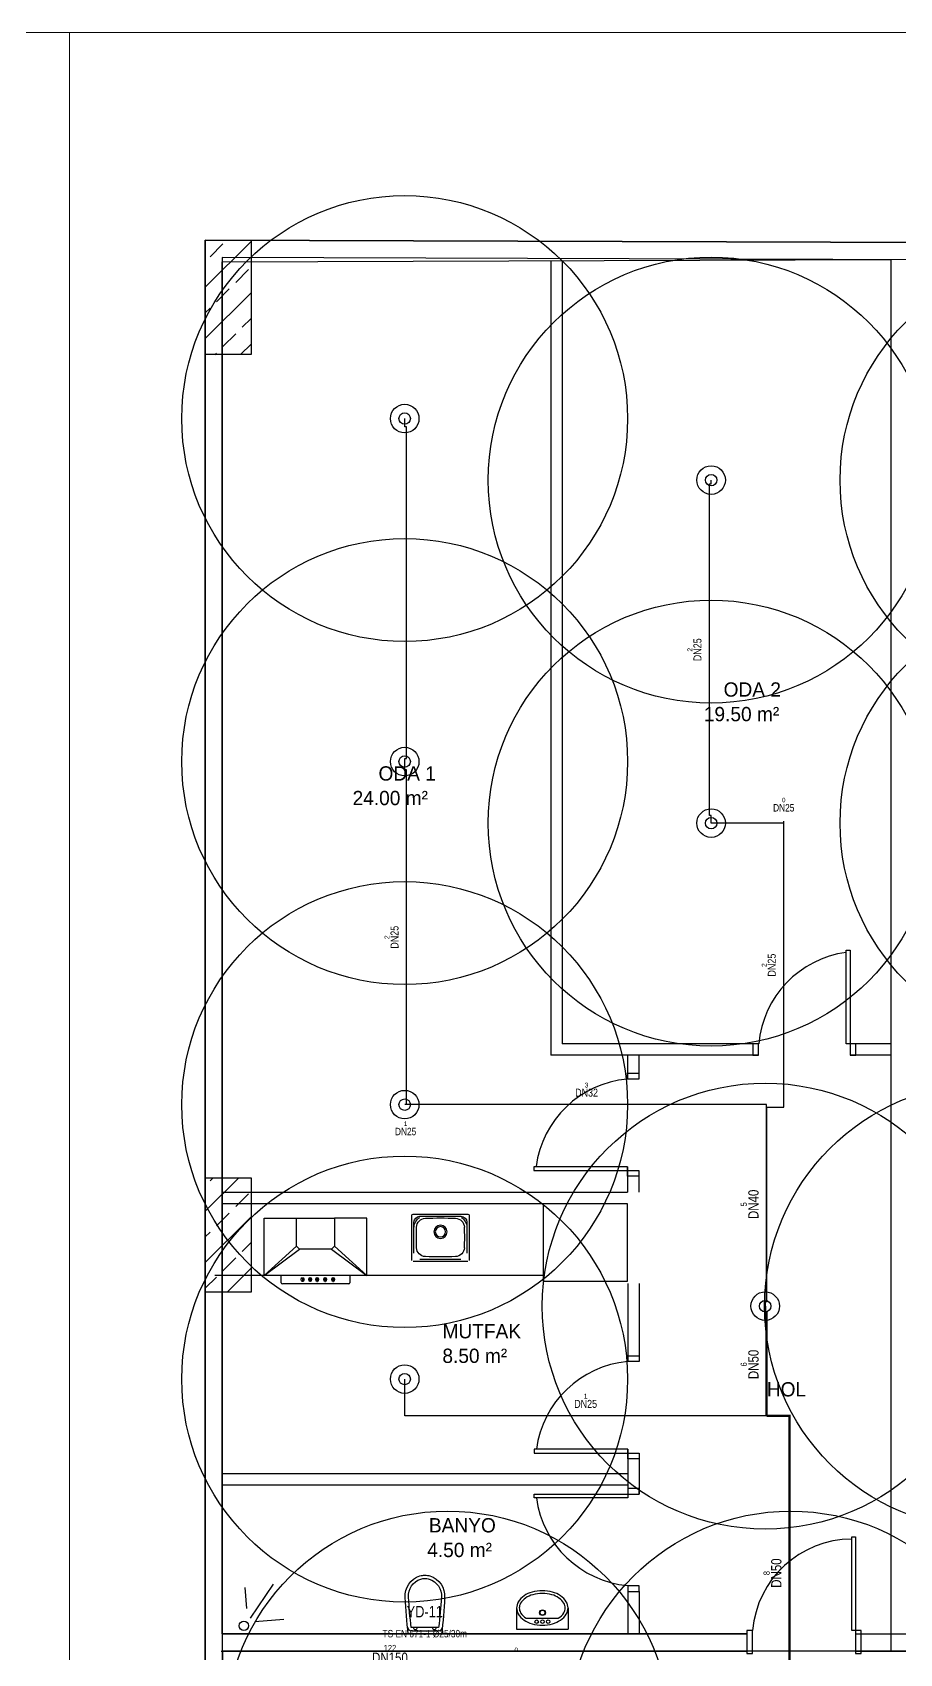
# Model space of a CAD drawing. Header units: centimetres. Extents: x 247996 to 315152, y -468471 to -440326.
# Drawn here: x 252299 to 253057, y -452067 to -450649 of the extents above; entities that cross this region are included whole.
import ezdxf
from ezdxf.enums import TextEntityAlignment as Align

# ---------------------------------------------------------------- set-up
doc = ezdxf.new("R2010")
doc.units = ezdxf.units.CM
doc.layers.add('SCOTT-ANTED', color=144, linetype='Continuous', lineweight=0)
for name, color, linetype in [('SCOTT-MKDU0', 50, 'Continuous'), ('SCOTT-MTY-SPRINKLER', 15, 'Continuous'), ('SCOTT-MTY-SPRINKLER-BORU', 140, 'Continuous'), ('SCOTT-MTY-SPRINKLER-CAP', 141, 'Continuous'), ('SCOTT-MTY-SPRINKLER-KORUMA', 8, 'Continuous'), ('SCOTT-MTY-YANGIN-DOLAP', 1, 'Continuous')]:
    doc.layers.add(name, color=color, linetype=linetype)
doc.styles.add('MtXpl_Comic_Sans_MS', font='comic.ttf')
doc.styles.add('ROTAS', font='arial.ttf')

# ---------------------------------------------------------------- blocks, each defined once
blk = doc.blocks.new('ASL-SPR-PE')
for radius in [12.5, 5]:
    blk.add_circle((0, 0), radius)

msp = doc.modelspace()

# ---------------------------------------------------------------- linework, layer by layer
at = {"layer": 'SCOTT-ANTED'}
for p, q in [((276712.4, -450649.1), (248038.8, -450649.1)), ((252331.1, -450649.1), (252331.1, -458149.1))]:
    msp.add_line(p, q, dxfattribs=at)
at = {"layer": 'SCOTT-MKDU0', "color": 8, "ltscale": 0.03}
for p, q in [((254266.7, -450836.9), (252449.8, -450830.7)), ((252449.8, -450830.7), (252449.8, -453404.6)), ((252449.8, -450830.7), (254266.7, -450836.9)), ((252449.8, -453404.6), (252449.8, -450830.7)), ((252450, -450830.8), (252490, -450830.8)), ((252450, -450930.8), (252450, -450830.8)), ((252450, -450871.9), (252490, -450831.9)), ((252454.1, -450845.3), (252465.3, -450834)), ((252490, -450830.8), (252490, -450930.8)), ((252449.8, -450849.9), (252449.8, -452064.7)), ((254251.8, -450851.9), (252464.8, -450845.8)), ((252464.8, -450845.8), (252464.8, -453404.6)), ((252464.8, -450849.8), (253049.8, -450847.8)), ((252464.8, -450849.8), (252464.8, -452064.7)), ((252464.8, -452049.7), (252464.8, -450849.8)), ((252752.3, -450848.9), (252752.3, -451543.5)), ((252762.3, -450848.8), (252762.3, -451533.5)), ((253049.8, -450847.8), (253049.8, -452064.7)), ((253049.8, -450847.8), (253049.8, -452049.7)), ((253049.8, -450847.8), (253049.8, -452064.7)), ((252476.6, -450867.7), (252487.8, -450856.5)), ((252450, -450916.8), (252490, -450876.8)), ((252459.7, -450884.6), (252471, -450873.3)), ((252450, -450894.3), (252454.1, -450890.2)), ((252482.2, -450907), (252490, -450899.2)), ((252465.3, -450923.8), (252476.6, -450912.6)), ((252490, -450930.8), (252450, -450930.8)), ((252458.4, -450930.8), (252459.7, -450929.5)), ((252480.9, -450930.8), (252490, -450921.7)), ((252934, -451543.5), (252752.3, -451543.5)), ((252934, -451543.5), (252752.3, -451543.5)), ((252934, -451533.5), (252762.3, -451533.5)), ((252819.2, -451543.3), (252819.2, -451564.4)), ((252829.2, -451543.3), (252829.2, -451564.4)), ((253049.8, -451533.5), (253010.7, -451533.5)), ((253049.8, -451543.5), (253014, -451543.5)), ((253049.8, -451543.5), (253014, -451543.5)), ((252819.2, -451641.1), (252819.2, -451663.3)), ((252829.2, -451644.4), (252829.2, -451663.3)), ((252450, -451680.1), (252479.3, -451650.8)), ((252450, -451650.8), (252490, -451650.8)), ((252450, -451750.8), (252450, -451650.8)), ((252454.1, -451653.5), (252456.8, -451650.8)), ((252490, -451650.8), (252490, -451750.8)), ((252819.2, -451663.5), (252464.8, -451663.5)), ((252476.6, -451675.9), (252487.8, -451664.7)), ((252450, -451725), (252490, -451685)), ((252459.7, -451692.8), (252471, -451681.6)), ((252819.2, -451673.5), (252464.8, -451673.5)), ((252501.4, -451686.2), (252529.9, -451686.2)), ((252501.4, -451736.2), (252501.4, -451686.2)), ((252591.4, -451686.2), (252562.9, -451686.2)), ((252591.4, -451736.2), (252591.4, -451686.2)), ((252630.7, -451723), (252630.7, -451683.5)), ((252631.7, -451682.5), (252679.7, -451682.5)), ((252637.8, -451684.4), (252673.5, -451684.4)), ((252680.7, -451683.5), (252680.7, -451723)), ((252819.2, -451673.5), (252745.6, -451673.5)), ((252745.6, -451673.5), (252745.6, -451741.2)), ((252819.2, -451741.2), (252819.2, -451673.5)), ((252450, -451702.5), (252454.1, -451698.4)), ((252632.5, -451716.8), (252632.5, -451689.7)), ((252678.8, -451689.7), (252678.8, -451716.8)), ((252482.2, -451715.2), (252490, -451707.4)), ((252529.9, -451710.7), (252501.4, -451736.2)), ((252501.4, -451736.2), (252532.4, -451713.2)), ((252560.4, -451713.2), (252591.4, -451736.2)), ((252591.4, -451736.2), (252562.9, -451710.7)), ((252465.3, -451732.1), (252476.6, -451720.8)), ((252679.7, -451724), (252631.7, -451724)), ((252673.5, -451722.1), (252637.8, -451722.1)), ((252450, -451747.4), (252459.7, -451737.7)), ((252745.6, -451736.2), (252458.3, -451736.2)), ((252745.6, -451736.2), (252458.3, -451736.2)), ((252469.1, -451750.8), (252490, -451729.9)), ((252591.4, -451736.2), (252501.4, -451736.2)), ((252516.4, -451742.5), (252516.4, -451736.2)), ((252575.4, -451743.5), (252517.4, -451743.5)), ((252534.9, -451738.3), (252534.9, -451740.9)), ((252534.9, -451738.3), (252535.5, -451738.3)), ((252534.9, -451740.9), (252534.9, -451741.4)), ((252535.5, -451741.4), (252534.9, -451741.4)), ((252535.5, -451738.3), (252535.5, -451740.9)), ((252535.5, -451740.9), (252535.5, -451741.4)), ((252541.5, -451738.3), (252541.5, -451740.9)), ((252541.5, -451738.3), (252542.1, -451738.3)), ((252541.5, -451740.9), (252541.5, -451741.4)), ((252542.1, -451741.4), (252541.5, -451741.4)), ((252542.1, -451738.3), (252542.1, -451740.9)), ((252542.1, -451740.9), (252542.1, -451741.4)), ((252547.6, -451738.3), (252547.6, -451740.9)), ((252547.6, -451738.3), (252548.2, -451738.3)), ((252547.6, -451740.9), (252547.6, -451741.4)), ((252547.6, -451741.4), (252548.2, -451741.4)), ((252548.2, -451738.3), (252548.2, -451740.9)), ((252548.2, -451740.9), (252548.2, -451741.4)), ((252554.6, -451738.3), (252554.6, -451740.9)), ((252554.6, -451738.3), (252555.2, -451738.3)), ((252554.6, -451740.9), (252554.6, -451741.4)), ((252554.6, -451741.4), (252555.2, -451741.4)), ((252555.2, -451738.3), (252555.2, -451740.9)), ((252555.2, -451740.9), (252555.2, -451741.4)), ((252561.6, -451738.3), (252561.6, -451740.9)), ((252561.6, -451738.3), (252562.2, -451738.3)), ((252561.6, -451740.9), (252561.6, -451741.4)), ((252561.6, -451741.4), (252562.2, -451741.4)), ((252562.2, -451738.3), (252562.2, -451740.9)), ((252562.2, -451740.9), (252562.2, -451741.4)), ((252576.4, -451736.2), (252576.4, -451742.5)), ((252745.6, -451741.2), (252819.2, -451741.2)), ((252819.5, -451736.2), (252819.2, -451736.2)), ((252819.5, -451736.2), (252819.2, -451736.2)), ((252819.5, -451743.3), (252819.5, -451811.5)), ((252829.5, -451743.3), (252829.5, -451811.5)), ((252490, -451750.8), (252450, -451750.8)), ((252819.5, -451888.1), (252819.5, -451930.8)), ((252829.5, -451891.5), (252829.5, -451927.5)), ((252819.5, -451909.7), (252464.8, -451909.7)), ((252819.5, -451919.7), (252464.8, -451919.7)), ((252486.2, -452027.5), (252484.8, -452009.1)), ((252489.5, -452035.9), (252509.7, -452006.3)), ((252819.5, -452012.5), (252819.5, -452049.7)), ((252829.5, -452012.5), (252829.5, -452049.7)), ((252722.3, -452027), (252722.3, -452045.6)), ((252767.3, -452027), (252767.3, -452045.6)), ((252493.4, -452038.7), (252518.8, -452036.7)), ((252730.7, -452036), (252758.8, -452036)), ((252464.8, -452049.7), (252923.8, -452049.7)), ((252923.8, -452049.7), (252464.8, -452049.7)), ((252722.3, -452045.6), (252767.3, -452045.6)), ((253018.8, -452049.7), (253095.9, -452049.7)), ((252463.9, -452064.7), (252923.8, -452064.7)), ((254019.5, -452064.7), (252465.1, -452064.7)), ((252465.1, -452064.7), (252480, -453375.7)), ((253018.8, -452064.7), (253095.9, -452064.7))]:
    msp.add_line(p, q, dxfattribs=at)
for points in [[(253014, -451533.5), (253010.7, -451533.5), (253010.7, -451451.7), (253014, -451451.7)], [(252819.2, -451644.4), (252819.2, -451641.1), (252737.4, -451641.1), (252737.4, -451644.4)], [(252819.5, -451891.5), (252819.5, -451888.1), (252737.6, -451888.1), (252737.6, -451891.5)], [(252819.5, -451927.5), (252819.5, -451930.8), (252737.6, -451930.8), (252737.6, -451927.5)], [(253018.8, -452046.7), (253015.5, -452046.7), (253015.5, -451964.8), (253018.8, -451964.8)], [(253018.8, -452046.7), (253015.5, -452046.7), (253015.5, -451964.8), (253018.8, -451964.8)], [(253018.8, -452046.7), (253015.5, -452046.7), (253015.5, -451964.8), (253018.8, -451964.8)]]:
    msp.add_lwpolyline(points, close=True, dxfattribs=at)
for points in [[(252929, -451543.5), (252934, -451543.5), (252934, -451533.5), (252929, -451533.5), (252929, -451543.5)], [(253014, -451543.5), (253019, -451543.5), (253019, -451533.5), (253014, -451533.5), (253014, -451543.5)], [(252829.2, -451559.4), (252829.2, -451564.4), (252819.2, -451564.4), (252819.2, -451559.4), (252829.2, -451559.4)], [(252829.2, -451644.4), (252829.2, -451649.4), (252819.2, -451649.4), (252819.2, -451644.4), (252829.2, -451644.4)], [(252829.5, -451806.5), (252829.5, -451811.5), (252819.5, -451811.5), (252819.5, -451806.5), (252829.5, -451806.5)], [(252829.5, -451891.5), (252829.5, -451896.5), (252819.5, -451896.5), (252819.5, -451891.5), (252829.5, -451891.5)], [(252829.5, -451927.5), (252829.5, -451922.5), (252819.5, -451922.5), (252819.5, -451927.5), (252829.5, -451927.5)], [(252829.5, -452012.5), (252829.5, -452007.5), (252819.5, -452007.5), (252819.5, -452012.5), (252829.5, -452012.5)], [(252923.8, -452066.7), (252928.8, -452066.7), (252928.8, -452046.7), (252923.8, -452046.7), (252923.8, -452066.7)], [(252923.8, -452066.7), (252928.8, -452066.7), (252928.8, -452046.7), (252923.8, -452046.7), (252923.8, -452066.7)], [(252923.8, -452066.7), (252928.8, -452066.7), (252928.8, -452046.7), (252923.8, -452046.7), (252923.8, -452066.7)], [(253018.8, -452066.7), (253023.8, -452066.7), (253023.8, -452046.7), (253018.8, -452046.7), (253018.8, -452066.7)], [(253018.8, -452066.7), (253023.8, -452066.7), (253023.8, -452046.7), (253018.8, -452046.7), (253018.8, -452066.7)], [(253018.8, -452066.7), (253023.8, -452066.7), (253023.8, -452046.7), (253018.8, -452046.7), (253018.8, -452066.7)]]:
    msp.add_lwpolyline(points, dxfattribs=at)
for points in [[(252627.5, -452049.7, -0.01664), (252624.9, -452017.8, -0.351622), (252637.7, -451998.9, -0.068714), (252642.1, -451998.3, -0.068714), (252646.5, -451998.9, -0.351622), (252659.3, -452017.8, -0.01664), (252656.7, -452049.7)], [(252630.1, -452044.1, -0.016866), (252627.8, -452017.6, -0.351778), (252638.5, -452001.7, -0.068022), (252642.1, -452001.2, -0.068022), (252645.7, -452001.7, -0.351778), (252656.5, -452017.6, -0.016866), (252654.1, -452044.1)]]:
    msp.add_lwpolyline(points, format="xyb", close=True, dxfattribs=at)
msp.add_lwpolyline([(252657, -452044.2, -0.389191), (252653.6, -452047.3), (252642.1, -452047.3), (252630.6, -452047.3, -0.389191), (252627.3, -452044.2, -0.389191)], format="xyb", dxfattribs=at)
for centre, radius in [((252483.7, -452042.6, 51), 4.14), ((252739.9, -452039), 1.56), ((252745, -452031.1), 2.52), ((252745, -452031.1), 2.12), ((252745, -452039), 1.56), ((252749.9, -452039), 1.56)]:
    msp.add_circle(centre, radius, dxfattribs=at)
for centre, radius, start, end in [((253022.6, -451541.8), 88.9, 97.6747, 174.6919), ((252827.4, -451652.9), 88.9, 95.3081, 172.3253), ((252517.4, -451742.5), 1, 180, 270), ((252535.1, -451739.8), 1.54, 100.5754, 259.4621), ((252535.1, -451739.8), 1.54, 282.6235, 77.3767), ((252541.7, -451739.8), 1.54, 100.5754, 259.4621), ((252541.7, -451739.8), 1.54, 282.6235, 77.3767), ((252547.9, -451739.8), 1.54, 100.5754, 259.4621), ((252547.9, -451739.8), 1.54, 282.6235, 77.3767), ((252554.9, -451739.8), 1.54, 100.5754, 259.4621), ((252554.9, -451739.8), 1.54, 282.6235, 77.3767), ((252561.9, -451739.8), 1.54, 100.5754, 259.4621), ((252561.9, -451739.8), 1.54, 282.6235, 77.3767), ((252575.4, -451742.5), 1, 270, 0), ((252827.7, -451900), 88.9, 95.3081, 172.3253), ((252827.7, -451918.9), 88.9, 187.6747, 264.6919), ((253016, -452054.3), 87.6, 90.3687, 174.9809), ((253016, -452054.3), 87.6, 90.3687, 174.9809), ((253016, -452054.3), 87.6, 90.3687, 174.9809), ((252744.8, -452045.4), 33.5, 90, 105.5176), ((252744.8, -452045.4), 33.5, 74.4824, 90), ((252732.6, -452027), 10.3, 148.2866, 180), ((252732.6, -452027), 10.3, 180, 211.7134), ((252738.4, -452030.6), 17.2, 123.8347, 148.2866), ((252732.6, -452027), 7.93, 148.2866, 180), ((252732.6, -452027), 7.93, 180, 211.7134), ((252738.4, -452030.6), 14.8, 123.8347, 148.2866), ((252742.3, -452036.3), 24.1, 105.5176, 123.8347), ((252742.3, -452036.3), 21.7, 105.5176, 123.8347), ((252744.8, -452045.4), 31.1, 90, 105.5176), ((252744.8, -452045.4), 31.1, 74.4824, 90), ((252747.3, -452036.3), 21.7, 56.1653, 74.4824), ((252747.3, -452036.3), 24.1, 56.1653, 74.4824), ((252751.1, -452030.6), 14.8, 31.7134, 56.1653), ((252751.1, -452030.6), 17.2, 31.7134, 56.1653), ((252757, -452027), 7.93, 0, 31.7134), ((252757, -452027), 7.93, 328.2866, 0), ((252757, -452027), 10.3, 0, 31.7134), ((252757, -452027), 10.3, 328.2866, 0), ((252738.4, -452023.4), 17.2, 211.7134, 236.1653), ((252738.4, -452023.4), 14.8, 211.7134, 238.6233), ((252742.3, -452017.6), 24.1, 236.1653, 254.4824), ((252744.8, -452008.6), 33.5, 254.4824, 270), ((252744.8, -452008.6), 33.5, 270, 285.5176), ((252747.3, -452017.6), 24.1, 285.5176, 303.8347), ((252751.1, -452023.4), 14.8, 301.3767, 328.2866), ((252751.1, -452023.4), 17.2, 303.8347, 328.2866), ((252633.8, -452044.1), 1.78, 180, 0), ((252650.4, -452044.1), 1.78, 180, 0)]:
    msp.add_arc(centre, radius, start, end, dxfattribs=at)
at = {"layer": 'SCOTT-MKDU0', "color": 8, "ltscale": 0.03, "extrusion": (0, 0, -1)}
for centre, major_axis, start_param, end_param in [((252631.7, -451683.5), (0.707, 0.707), 3.926991, 5.497787), ((252637.8, -451689.7), (-3.75, 3.75), 5.497787, 7.068583), ((252642.7, -451694.2), (-7.14, 7.14), 5.524757, 6.541187), ((252642.8, -451694.2), (-5.66, 5.66), 5.524757, 7.028844), ((252655.7, -452018.2), (332.3, 0), 4.67265, 4.752129), ((252668.6, -451694.2), (-5.66, 5.66), 0.825137, 2.329224), ((252673.5, -451689.7), (3.75, 3.75), -0.785398, 0.785398), ((252668.7, -451694.2), (7.14, 7.14), -0.258001, 0.758428), ((252679.7, -451683.5), (0.707, 0.707), -0.785398, 0.785398), ((252966.9, -451703), (-234.9, 234.9), 5.470817, 5.524757), ((252655.7, -451698), (-4.07, 4.07), 3.926991, 10.210176), ((252655.7, -451698), (-3.18, 3.18), 3.926991, 10.210176), ((252344.4, -451703), (234.9, 234.9), 0.758428, 0.812368), ((252642.8, -451711.7), (5.66, 5.66), 2.395934, 3.900021), ((252668.6, -451711.7), (5.66, 5.66), 0.812368, 2.316455), ((252655.7, -451387.7), (332.3, 0), 1.531058, 1.610536)]:
    msp.add_ellipse(centre, major_axis=major_axis, ratio=1, start_param=start_param, end_param=end_param, dxfattribs=at)
at = {"layer": 'SCOTT-MKDU0', "color": 8, "ltscale": 0.03, "invisible_edges": 1}
for points in [[(252562.9, -451710.7), (252529.9, -451710.7), (252529.9, -451686.2), (252562.9, -451686.2)], [(252529.9, -451710.7), (252562.9, -451710.7), (252560.4, -451713.2), (252532.4, -451713.2)]]:
    msp.add_3dface(points, dxfattribs=at)
at = {"layer": 'SCOTT-MTY-SPRINKLER-BORU'}
for points in [[(252626, -451586.8), (252626, -451294), (252624.4, -451294), (252624.4, -451289), (252624.4, -451286.8), (252624.4, -451284), (252626, -451284), (252626, -450994), (252624.4, -450994), (252624.4, -450986.8)], [(252956, -451340.7), (252892.5, -451340.7), (252892.5, -451334), (252891, -451334), (252891, -451044), (252892.5, -451044), (252892.5, -451040.7)], [(252941, -451589), (252956, -451589), (252956, -451340.7)], [(252956, -451340.7), (252956, -451339)], [(252626, -451586.8), (252624.4, -451586.8)], [(252941, -451589), (252941, -451586.8), (252626, -451586.8)], [(252941, -451859), (252624.4, -451859), (252624.4, -451826.8)]]:
    msp.add_lwpolyline(points, dxfattribs=at)
for points, const_width in [([(252939.8, -451763), (252939.8, -451759), (252941, -451759), (252941, -451589)], 1.5), ([(252941, -451859), (252941, -451769), (252939.8, -451769), (252939.8, -451764), (252939.8, -451763)], 2), ([(252961, -452150), (252961, -452144), (252962.1, -452144), (252962.1, -452139), (252962.1, -452137.3), (252962.1, -452134), (252961, -452134), (252961, -451859), (252941, -451859)], 2)]:
    msp.add_lwpolyline(points, dxfattribs=dict(at, const_width=const_width))
at = {"layer": 'SCOTT-MTY-SPRINKLER-KORUMA'}
for centre in [(252624.4, -450986.8), (252892.5, -451040.6), (253200.3, -451040.6), (252624.4, -451286.8), (252892.5, -451340.6), (253200.3, -451340.6), (252624.4, -451586.8), (252939.8, -451763), (253134.2, -451763), (252624.4, -451826.8), (252662.1, -452137.3), (252962.1, -452137.3)]:
    msp.add_circle(centre, 195, dxfattribs=at)

# ---------------------------------------------------------------- block references
at = {"layer": 'SCOTT-MTY-SPRINKLER'}
for p in [(252624.4, -450986.8), (252892.5, -451040.6), (252624.4, -451286.8), (252892.5, -451340.6), (252624.4, -451586.8), (252939.8, -451763), (252624.4, -451826.8)]:
    msp.add_blockref('ASL-SPR-PE', p, dxfattribs=at)

# ---------------------------------------------------------------- texts
at = {"layer": 'SCOTT-MKDU0', "color": 8, "ltscale": 0.03, "style": 'MtXpl_Comic_Sans_MS'}
for s, p in [('ODA 2', (252903.4, -451230)), ('19.50 m²', (252886.1, -451251.5)), ('ODA 1', (252601.5, -451303.4)), ('24.00 m²', (252578.8, -451324.9)), ('MUTFAK', (252657.5, -451791.2)), ('8.50 m²', (252657.4, -451812.7)), ('HOL', (252941.2, -451842)), ('BANYO', (252645.6, -451960.9)), ('4.50 m²', (252644.1, -451982.5))]:
    msp.add_text(s, height=12.5, dxfattribs=at).set_placement(p)
at = {"layer": 'SCOTT-MTY-SPRINKLER-CAP', "style": 'ROTAS', "width": 0.8}
for s, height, p in [('2', 4.2, (252873.9, -451189)), ('DN25', 7, (252880.5, -451189)), ('DN25', 7, (252615.5, -451440.4)), ('2', 4.2, (252608.9, -451440.4)), ('DN25', 7, (252945.5, -451464.8)), ('2', 4.2, (252938.9, -451464.8)), ('5', 5.4, (252921, -451674)), ('DN40', 9, (252929.5, -451674)), ('6', 5.4, (252921, -451814)), ('DN50', 9, (252929.5, -451814)), ('DN50', 9, (252949.5, -451996.5)), ('8', 5.4, (252941, -451996.5))]:
    msp.add_text(s, height=height, rotation=90, dxfattribs=at).set_placement(p, align=Align.MIDDLE_CENTER)
for s, height, p in [('DN25', 6.5, (252956, -451327.2)), ('0', 3.9, (252956, -451320.4)), ('DN32', 7, (252783.5, -451576.3)), ('3', 4.2, (252783.5, -451569.7)), ('1', 3.9, (252625.2, -451603.4)), ('DN25', 6.5, (252625.2, -451610.3)), ('1', 4.2, (252782.7, -451841.8)), ('DN25', 7, (252782.7, -451848.5)), ('DN150', 9, (252611.5, -452070.5)), ('122', 5.4, (252611.5, -452062)), ('0', 3.9, (252722, -452063.6))]:
    msp.add_text(s, height=height, dxfattribs=at).set_placement(p, align=Align.MIDDLE_CENTER)
at = {"layer": 'SCOTT-MTY-YANGIN-DOLAP', "style": 'ROTAS', "width": 0.8}
msp.add_text('YD-11', height=10, dxfattribs=at).set_placement((252642, -452038.2), align=Align.BOTTOM_CENTER)
msp.add_text('TS EN 671-1 Ø25/30m', height=6.5, dxfattribs=at).set_placement((252642, -452046.2), align=Align.TOP_CENTER)

doc.saveas('drawing.dxf')
